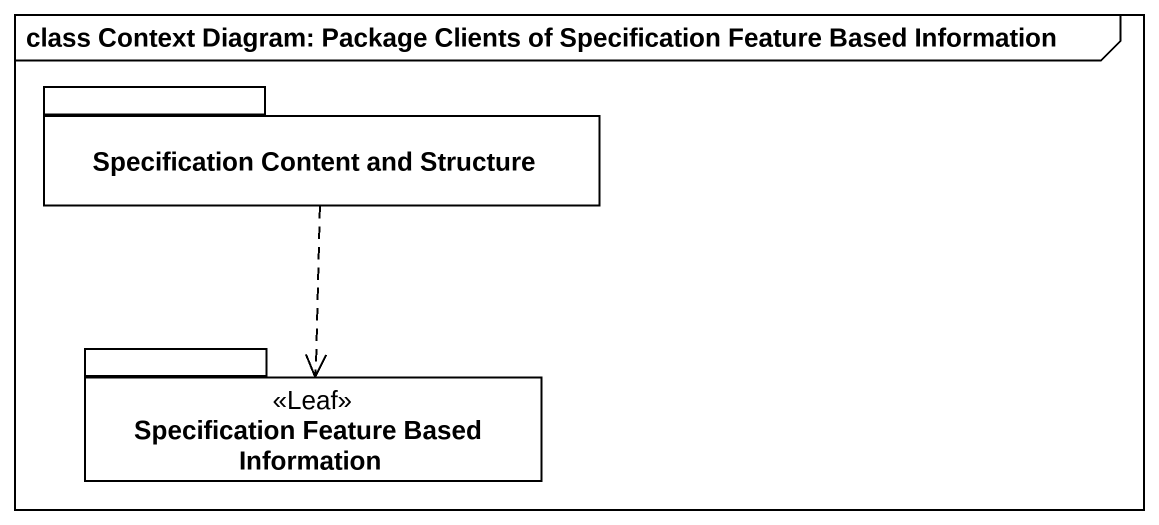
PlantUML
@startuml
mainframe class Context Diagram: Package Clients of Specification Feature Based Information
package "Specification Content and Structure" as Specification_Content_and {
}
package "Specification Feature Based Information" as Specification_Feature_Based <<Leaf>> {
}
Specification_Content_and ..> Specification_Feature_Based
@enduml
